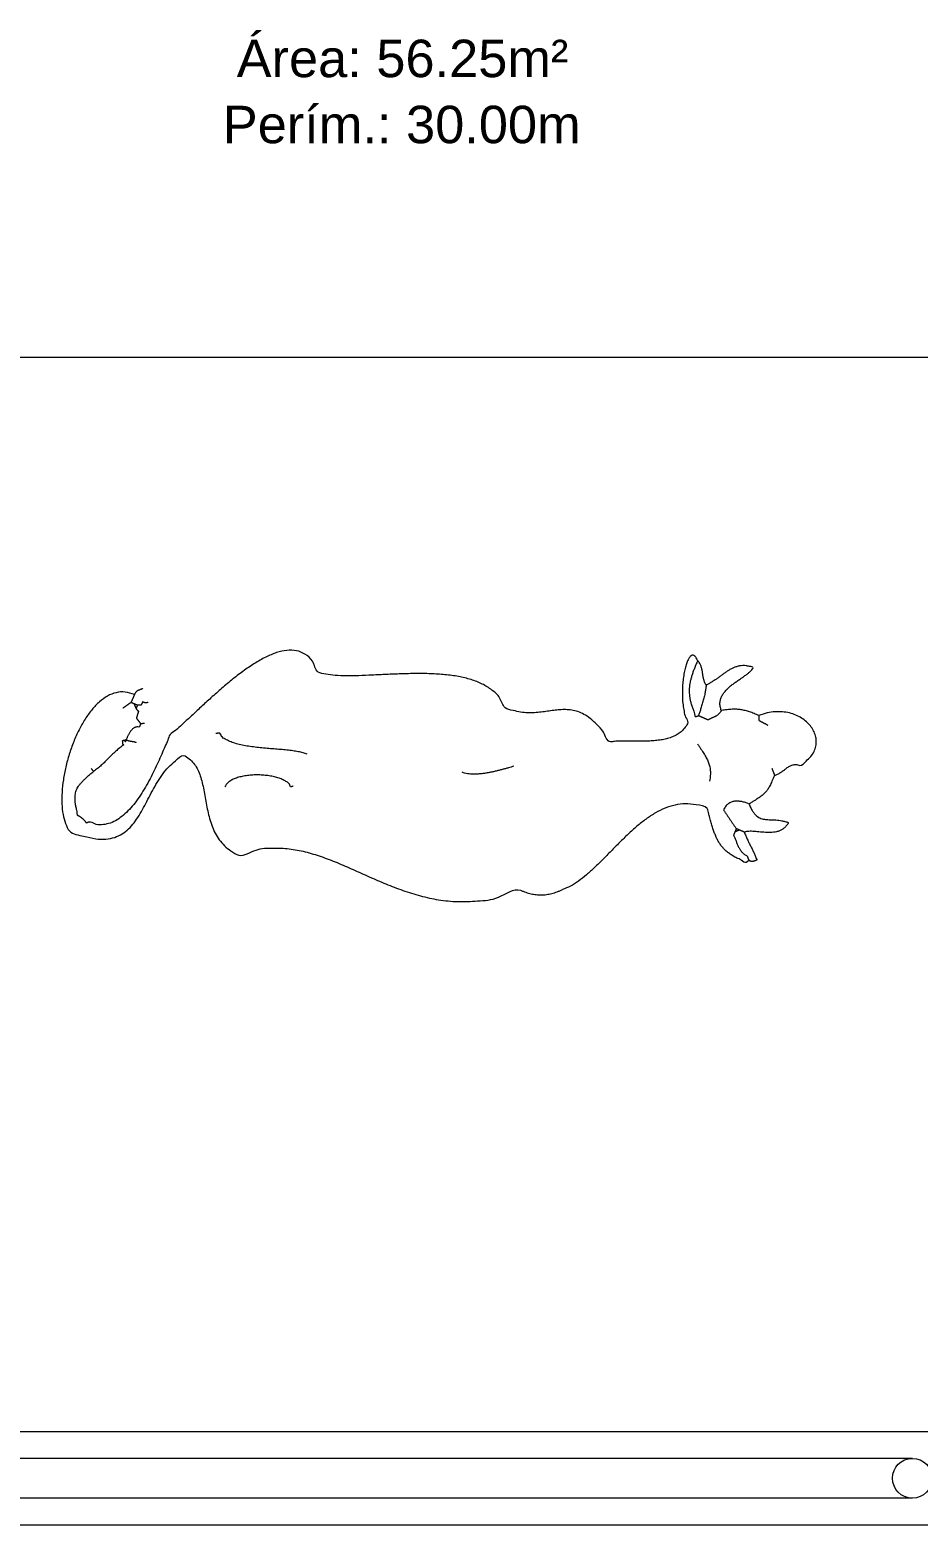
# Model space of a CAD drawing. Header units: metres. Extents: x 5 to 242, y -3 to 162.
# Drawn here: x 29.157 to 31.527, y 109.564 to 113.554 of the extents above; entities that cross this region are included whole.
import ezdxf

# ---------------------------------------------------------------- set-up
doc = ezdxf.new("R2010")
doc.units = ezdxf.units.M
doc.layers.add('1053_ARQ_BASE_MATADOURO_2_dwg', color=7, linetype='Continuous', lineweight=5, true_color=0x767676)
doc.layers.add('1053_ARQ_BASE_MATADOURO_dwg', color=7, linetype='Continuous', lineweight=5, true_color=0x767676)
doc.layers.add('A-COTAS', color=7, linetype='Continuous', lineweight=9)
doc.layers.add('A-PISO', color=7, linetype='Continuous', lineweight=5)
doc.styles.add('Arial_3', font='arial.ttf', dxfattribs={"height": 0.1})

# ---------------------------------------------------------------- blocks, each defined once
blk = doc.blocks.new('1053_ARQ_BASE_MATADOURO_dwg_arq geral tgov-4039641-CURRAL BOVINO')
at = {"layer": 'A-COTAS', "color": 253, "true_color": 0xaaaaaa}
blk.add_line((-10.9167, 29.4947), (5.2571, 29.4947), dxfattribs=at)
blk = doc.blocks.new('1053_ARQ_BASE_MATADOURO_dwg-3625622-CURRAL BOVINO')
blk.add_blockref('1053_ARQ_BASE_MATADOURO_dwg_arq geral tgov-4039641-CURRAL BOVINO', (130.2098, 83.186))
blk = doc.blocks.new('1053_ARQ_BASE_MATADOURO_2_dwg-3637054-CURRAL BOVINO')
at = {"layer": 'A-PISO', "color": 253, "true_color": 0xaaaaaa}
for p, q in [((132.4181, 76.5562), (127.1431, 76.5562)), ((132.4181, 76.4502), (127.1431, 76.4502))]:
    blk.add_line(p, q, dxfattribs=at)
at = {"layer": 'A-PISO', "color": 253, "true_color": 0xaaaaaa, "flags": 128}
blk.add_lwpolyline([(126.8931, 80.2532), (127.1431, 80.2532), (127.1431, 76.6282), (132.5431, 76.6282), (132.5431, 76.3782), (127.1431, 76.3782), (126.8931, 76.3782)], dxfattribs=at)
at = {"layer": 'A-PISO', "color": 253, "true_color": 0xaaaaaa}
blk.add_circle((132.4181, 76.5032), 0.053, dxfattribs=at)
for points, knots in [([(131.8451, 78.6851), (131.8437, 78.6883), (131.8414, 78.6936), (131.8363, 78.6996), (131.8298, 78.7002), (131.8247, 78.6958), (131.8203, 78.6888), (131.8161, 78.679), (131.8124, 78.6669), (131.8092, 78.6527), (131.8067, 78.637), (131.805, 78.6202), (131.8042, 78.6026), (131.8045, 78.5849), (131.8058, 78.5673), (131.809, 78.5503), (131.8115, 78.5344), (131.8226, 78.5203), (131.812, 78.5076), (131.804, 78.4974), (131.7933, 78.4892), (131.7815, 78.4829), (131.7685, 78.4781), (131.7547, 78.4747), (131.7401, 78.4724), (131.725, 78.471), (131.7096, 78.4703), (131.6942, 78.4701), (131.6789, 78.4702), (131.664, 78.4704), (131.6498, 78.4706), (131.6362, 78.4702), (131.6241, 78.4703), (131.604, 78.4642), (131.5964, 78.4966), (131.5767, 78.5139), (131.5597, 78.5307), (131.5426, 78.5419), (131.526, 78.5494), (131.5096, 78.5534), (131.4933, 78.5548), (131.4772, 78.5542), (131.461, 78.5524), (131.4445, 78.55), (131.4276, 78.5476), (131.41, 78.5459), (131.3917, 78.5457), (131.3722, 78.5472), (131.3526, 78.5524), (131.326, 78.5571), (131.3196, 78.5881), (131.2962, 78.6075), (131.2705, 78.6241), (131.24, 78.6355), (131.2065, 78.6434), (131.1704, 78.6482), (131.1324, 78.6505), (131.0934, 78.6509), (131.054, 78.65), (131.0151, 78.6483), (130.9774, 78.6464), (130.9417, 78.6449), (130.9089, 78.6444), (130.8792, 78.645), (130.855, 78.6486), (130.8259, 78.6526), (130.8212, 78.6847), (130.7988, 78.7031), (130.7748, 78.7133), (130.7482, 78.7136), (130.7205, 78.707), (130.6915, 78.6945), (130.6617, 78.6774), (130.6314, 78.6566), (130.6013, 78.6333), (130.5718, 78.6085), (130.5435, 78.5832), (130.5169, 78.5587), (130.4928, 78.5358), (130.471, 78.5163), (130.4544, 78.4993), (130.4358, 78.4899), (130.4313, 78.4716), (130.4232, 78.4547), (130.4151, 78.4349), (130.4057, 78.4139), (130.3954, 78.3919), (130.3841, 78.3696), (130.3718, 78.3475), (130.3586, 78.3262), (130.3445, 78.3062), (130.3295, 78.2882), (130.3135, 78.2726), (130.2966, 78.2601), (130.2786, 78.251), (130.2595, 78.2472), (130.2394, 78.245), (130.2263, 78.2567), (130.2195, 78.2539), (130.2191, 78.2538), (130.2187, 78.2536), (130.2183, 78.2534), (130.2179, 78.2533), (130.2175, 78.2531), (130.2172, 78.2529), (130.2168, 78.2528), (130.2164, 78.2526), (130.2161, 78.2524), (130.2157, 78.2523), (130.2154, 78.2521), (130.215, 78.252), (130.2147, 78.2518), (130.2144, 78.2517), (130.2136, 78.2513), (130.2135, 78.2533), (130.2125, 78.2543), (130.2116, 78.2559), (130.2104, 78.2573), (130.2092, 78.2588), (130.2078, 78.2602), (130.2063, 78.2616), (130.2048, 78.263), (130.2032, 78.2643), (130.2016, 78.2655), (130.2, 78.2667), (130.1983, 78.2678), (130.1967, 78.2688), (130.1951, 78.2697), (130.1936, 78.2706), (130.1886, 78.2724), (130.1902, 78.2833), (130.1866, 78.2928), (130.1852, 78.3025), (130.1841, 78.311), (130.1837, 78.3188), (130.1841, 78.3259), (130.1852, 78.3326), (130.1871, 78.3388), (130.1898, 78.3448), (130.1934, 78.3506), (130.1978, 78.3564), (130.2031, 78.3623), (130.2093, 78.3685), (130.2164, 78.3751), (130.2245, 78.3822), (130.2302, 78.3871), (130.2332, 78.3897)], [0, 0, 0, 0, 0.010571, 0.017391, 0.022385, 0.028342, 0.036587, 0.047233, 0.060042, 0.074659, 0.090698, 0.107753, 0.125424, 0.143316, 0.161054, 0.178295, 0.194748, 0.21021, 0.224137, 0.237373, 0.250457, 0.263771, 0.277541, 0.291838, 0.306638, 0.321832, 0.337274, 0.352767, 0.368104, 0.383062, 0.397417, 0.410944, 0.423437, 0.434721, 0.46711, 0.494451, 0.517657, 0.537695, 0.55555, 0.572131, 0.588182, 0.6042, 0.620474, 0.637125, 0.654211, 0.671801, 0.690047, 0.709226, 0.729793, 0.752353, 0.782482, 0.8118, 0.842065, 0.874258, 0.908691, 0.945222, 0.983418, 1.02268, 1.062299, 1.101512, 1.139512, 1.175493, 1.208652, 1.238246, 1.263653, 1.284556, 1.317568, 1.344515, 1.369067, 1.39451, 1.422718, 1.454239, 1.488817, 1.525777, 1.564219, 1.60313, 1.641415, 1.677951, 1.711577, 1.741137, 1.765473, 1.783491, 1.799781, 1.81892, 1.840364, 1.863581, 1.88804, 1.913229, 1.938654, 1.96385, 1.988389, 2.01192, 2.034187, 2.055107, 2.074846, 2.093951, 2.113399, 2.134528, 2.134965, 2.135398, 2.135826, 2.13625, 2.136667, 2.13708, 2.137486, 2.137889, 2.138282, 2.138674, 2.139058, 2.139438, 2.139811, 2.140179, 2.140539, 2.140898, 2.142452, 2.144111, 2.145868, 2.147714, 2.149633, 2.151615, 2.153639, 2.155694, 2.157757, 2.159812, 2.16184, 2.163826, 2.165749, 2.167591, 2.169333, 2.170961, 2.182965, 2.193684, 2.203252, 2.211814, 2.219538, 2.226609, 2.233243, 2.239673, 2.246143, 2.252884, 2.260107, 2.267989, 2.276689, 2.286336, 2.297054, 2.308948, 2.308948, 2.308948, 2.308948]), ([(131.8451, 78.6851), (131.8436, 78.6815), (131.8406, 78.6746), (131.8365, 78.6644), (131.8328, 78.6548), (131.8297, 78.6456), (131.8271, 78.6367), (131.8251, 78.6281), (131.8237, 78.6196), (131.8229, 78.6112), (131.8227, 78.6028), (131.8232, 78.5943), (131.8243, 78.5856), (131.8261, 78.5765), (131.8288, 78.5672), (131.8318, 78.5567), (131.8369, 78.5488), (131.8371, 78.5343), (131.8411, 78.536), (131.8414, 78.5361), (131.8418, 78.5363), (131.8422, 78.5364), (131.8425, 78.5366), (131.8429, 78.5367), (131.8433, 78.5369), (131.8437, 78.537), (131.8441, 78.5372), (131.8445, 78.5373), (131.8449, 78.5375), (131.8453, 78.5376), (131.8457, 78.5378), (131.8461, 78.538), (131.8465, 78.5381), (131.8468, 78.5382), (131.8469, 78.5383)], [0, 0, 0, 0, 0.0117195, 0.0226729, 0.032948, 0.042629, 0.0518187, 0.0606169, 0.0691427, 0.0775195, 0.0858853, 0.0943764, 0.1031379, 0.1123121, 0.1220337, 0.1324326, 0.1436315, 0.155747, 0.1561034, 0.1564727, 0.1568495, 0.1572393, 0.1576347, 0.1580393, 0.1584495, 0.158869, 0.1592904, 0.1597173, 0.1601479, 0.1605841, 0.1610222, 0.1614621, 0.161902, 0.1623475, 0.1623475, 0.1623475, 0.1623475]), ([(131.8675, 78.6202), (131.8668, 78.6215), (131.8653, 78.6241), (131.8636, 78.6283), (131.8622, 78.6324), (131.8611, 78.6367), (131.8602, 78.6409), (131.8595, 78.6452), (131.8588, 78.6495), (131.8582, 78.6538), (131.8575, 78.658), (131.8566, 78.6622), (131.8556, 78.6663), (131.8543, 78.6703), (131.8527, 78.6742), (131.8507, 78.678), (131.8482, 78.6817), (131.8462, 78.684), (131.8451, 78.6851)], [0, 0, 0, 0, 0.00454523, 0.0089928, 0.01338563, 0.01775066, 0.02210137, 0.02644314, 0.03077251, 0.03508499, 0.03937227, 0.04363078, 0.04786344, 0.0520829, 0.05631649, 0.06060731, 0.06501681, 0.06962195, 0.06962195, 0.06962195, 0.06962195]), ([(131.9084, 78.552), (131.9072, 78.5555), (131.9049, 78.5623), (131.9044, 78.5727), (131.9061, 78.5823), (131.9098, 78.5913), (131.9151, 78.5995), (131.9217, 78.6072), (131.9292, 78.6144), (131.9374, 78.6212), (131.9461, 78.6275), (131.9548, 78.6336), (131.9633, 78.6394), (131.9714, 78.6449), (131.9787, 78.6503), (131.9852, 78.6556), (131.9895, 78.6604), (131.9963, 78.6684), (131.9826, 78.6695), (131.9748, 78.6719), (131.9655, 78.6722), (131.957, 78.6713), (131.9488, 78.6692), (131.9409, 78.6662), (131.9332, 78.6624), (131.9257, 78.6579), (131.9184, 78.6531), (131.9112, 78.6479), (131.9041, 78.6427), (131.897, 78.6374), (131.8898, 78.6324), (131.8825, 78.6277), (131.8752, 78.6235), (131.87, 78.6213), (131.8675, 78.6202)], [0, 0, 0, 0, 0.011231, 0.0213345, 0.0308988, 0.0403986, 0.0501251, 0.0602117, 0.0706467, 0.0813397, 0.0921256, 0.1028194, 0.1132093, 0.1230803, 0.1322112, 0.1404225, 0.1475837, 0.1537046, 0.1639829, 0.1733994, 0.1822451, 0.1907688, 0.1991799, 0.2076115, 0.2161478, 0.2248129, 0.2336041, 0.2424777, 0.251381, 0.2602504, 0.2690294, 0.2776637, 0.286126, 0.2944156, 0.2944156, 0.2944156, 0.2944156]), ([(130.3645, 78.6104), (130.3638, 78.6101), (130.3625, 78.6096), (130.3606, 78.6089), (130.3588, 78.6083), (130.3571, 78.6077), (130.3555, 78.6071), (130.354, 78.6065), (130.3525, 78.6058), (130.3511, 78.6051), (130.3499, 78.6043), (130.3486, 78.6034), (130.3475, 78.6024), (130.3463, 78.6013), (130.3453, 78.6), (130.3443, 78.5984), (130.3433, 78.5967), (130.3428, 78.5955), (130.3425, 78.5948)], [0, 0, 0, 0, 0.00214026, 0.00415857, 0.0060632, 0.00786836, 0.00958192, 0.01122185, 0.01279754, 0.01433271, 0.01583711, 0.01734321, 0.01887301, 0.02046357, 0.02214113, 0.02394277, 0.02590018, 0.02804716, 0.02804716, 0.02804716, 0.02804716]), ([(131.8675, 78.6202), (131.8675, 78.619), (131.8676, 78.6165), (131.8672, 78.6124), (131.8666, 78.6078), (131.8657, 78.6027), (131.8646, 78.5972), (131.8633, 78.5914), (131.8618, 78.5854), (131.8602, 78.5793), (131.8586, 78.5732), (131.8568, 78.5672), (131.8551, 78.5614), (131.8533, 78.5559), (131.8516, 78.5507), (131.85, 78.546), (131.8484, 78.5419), (131.8474, 78.5394), (131.8469, 78.5383)], [0, 0, 0, 0, 0.0034375, 0.00755779, 0.01228002, 0.01751275, 0.02316588, 0.02913778, 0.03533449, 0.04165586, 0.04800577, 0.05427946, 0.06038067, 0.06620786, 0.07166462, 0.07664712, 0.08105968, 0.08479972, 0.08479972, 0.08479972, 0.08479972]), ([(130.3425, 78.5948), (130.3343, 78.5976), (130.3184, 78.603), (130.2931, 78.6008), (130.2697, 78.5913), (130.2481, 78.5754), (130.2282, 78.5544), (130.21, 78.529), (130.1939, 78.5001), (130.1798, 78.4687), (130.1681, 78.4355), (130.1588, 78.4016), (130.1523, 78.3677), (130.1488, 78.3349), (130.1483, 78.304), (130.1511, 78.2755), (130.1579, 78.2515), (130.1698, 78.2225), (130.2056, 78.2181), (130.2368, 78.2088), (130.2653, 78.208), (130.2895, 78.2124), (130.31, 78.2221), (130.3273, 78.2358), (130.3421, 78.2527), (130.3551, 78.272), (130.367, 78.2931), (130.3785, 78.3152), (130.3902, 78.3377), (130.4027, 78.36), (130.4166, 78.3812), (130.4327, 78.4017), (130.4515, 78.4165), (130.4711, 78.4378), (130.489, 78.423), (130.5009, 78.4121), (130.5101, 78.3976), (130.517, 78.3815), (130.5224, 78.3638), (130.5266, 78.3449), (130.5302, 78.325), (130.5338, 78.3047), (130.5378, 78.2841), (130.5428, 78.2637), (130.5491, 78.2438), (130.5575, 78.2247), (130.5683, 78.2069), (130.5823, 78.1904), (130.5999, 78.1772), (130.6278, 78.1574), (130.6657, 78.1848), (130.711, 78.1853), (130.7553, 78.1843), (130.7985, 78.1756), (130.8411, 78.1627), (130.8836, 78.1462), (130.9261, 78.1276), (130.9693, 78.1081), (131.0133, 78.089), (131.0585, 78.0714), (131.1054, 78.0567), (131.1542, 78.0462), (131.2053, 78.0406), (131.2591, 78.0441), (131.3156, 78.0467), (131.3559, 78.0809), (131.3796, 78.0694), (131.3867, 78.0669), (131.3937, 78.0647), (131.4007, 78.063), (131.4076, 78.0616), (131.4145, 78.0606), (131.4214, 78.0601), (131.4283, 78.06), (131.4352, 78.0602), (131.4421, 78.061), (131.449, 78.0621), (131.456, 78.0637), (131.463, 78.0657), (131.4702, 78.0681), (131.4774, 78.071), (131.4821, 78.0733), (131.4845, 78.0744)], [0, 0, 0, 0, 0.025699, 0.049728, 0.07429, 0.10075, 0.129617, 0.160848, 0.194061, 0.228689, 0.264061, 0.299459, 0.334136, 0.367371, 0.398482, 0.426901, 0.452272, 0.474673, 0.514601, 0.547499, 0.57497, 0.598786, 0.62075, 0.642358, 0.664566, 0.687782, 0.71202, 0.737049, 0.762543, 0.788164, 0.813673, 0.839001, 0.86438, 0.890422, 0.90764, 0.924078, 0.940734, 0.958191, 0.97666, 0.996106, 1.016342, 1.037112, 1.05814, 1.079183, 1.100079, 1.120793, 1.141489, 1.162566, 1.184704, 1.208798, 1.256755, 1.301685, 1.345355, 1.389026, 1.433445, 1.478912, 1.525429, 1.572822, 1.62087, 1.669398, 1.71839, 1.768076, 1.819015, 1.87216, 1.928838, 1.990677, 1.998433, 2.005974, 2.013321, 2.020506, 2.027557, 2.034511, 2.041399, 2.048262, 2.055135, 2.062058, 2.069072, 2.076212, 2.083517, 2.091025, 2.098768, 2.106779, 2.106779, 2.106779, 2.106779]), ([(130.3332, 78.5734), (130.3327, 78.5731), (130.3318, 78.5724), (130.3304, 78.5715), (130.3291, 78.5705), (130.3277, 78.5695), (130.3263, 78.5686), (130.3249, 78.5676), (130.3236, 78.5666), (130.3222, 78.5656), (130.3208, 78.5647), (130.3194, 78.5637), (130.3181, 78.5627), (130.3167, 78.5618), (130.3153, 78.5608), (130.3139, 78.5598), (130.3126, 78.5588), (130.3117, 78.5582), (130.3112, 78.5579)], [0, 0, 0, 0, 0.00168214, 0.00336428, 0.00504643, 0.00673062, 0.00841276, 0.0100949, 0.01177704, 0.0134646, 0.01514674, 0.01682888, 0.01851102, 0.02019522, 0.02187736, 0.0235595, 0.02524164, 0.0269292, 0.0269292, 0.0269292, 0.0269292]), ([(130.3425, 78.5948), (130.3423, 78.5944), (130.3419, 78.5935), (130.3413, 78.5921), (130.3407, 78.5907), (130.3401, 78.5894), (130.3395, 78.588), (130.3389, 78.5867), (130.3384, 78.5853), (130.3378, 78.584), (130.3372, 78.5827), (130.3366, 78.5813), (130.3361, 78.58), (130.3355, 78.5787), (130.3349, 78.5774), (130.3343, 78.5761), (130.3338, 78.5747), (130.3334, 78.5738), (130.3332, 78.5734)], [0, 0, 0, 0, 0.00149625, 0.00298463, 0.00446644, 0.005943, 0.00741169, 0.00887644, 0.01033594, 0.01179281, 0.01324312, 0.01469081, 0.01613456, 0.01757831, 0.01901681, 0.02045794, 0.02189512, 0.02333625, 0.02333625, 0.02333625, 0.02333625]), ([(130.3418, 78.5697), (130.3416, 78.5698), (130.3412, 78.5699), (130.3406, 78.5702), (130.3401, 78.5704), (130.3395, 78.5707), (130.339, 78.5709), (130.3384, 78.5711), (130.3379, 78.5714), (130.3374, 78.5716), (130.3368, 78.5718), (130.3363, 78.5721), (130.3358, 78.5723), (130.3353, 78.5725), (130.3347, 78.5727), (130.3342, 78.573), (130.3337, 78.5732), (130.3334, 78.5733), (130.3332, 78.5734)], [0, 0, 0, 0, 0.0006195, 0.00123375, 0.001840125, 0.002442562, 0.003035812, 0.003625125, 0.0042105, 0.004791937, 0.0053655, 0.005939063, 0.006507375, 0.007077, 0.007641375, 0.008207062, 0.008770125, 0.0093345, 0.0093345, 0.0093345, 0.0093345]), ([(130.3503, 78.566), (130.3501, 78.5661), (130.3498, 78.5662), (130.3492, 78.5665), (130.3486, 78.5667), (130.3481, 78.567), (130.3475, 78.5672), (130.347, 78.5674), (130.3465, 78.5677), (130.3459, 78.5679), (130.3454, 78.5681), (130.3449, 78.5683), (130.3443, 78.5686), (130.3438, 78.5688), (130.3433, 78.569), (130.3428, 78.5692), (130.3423, 78.5695), (130.3419, 78.5696), (130.3418, 78.5697)], [0, 0, 0, 0, 0.0006195, 0.00123375, 0.001840125, 0.002442562, 0.003035812, 0.003625125, 0.0042105, 0.004791937, 0.0053655, 0.005939063, 0.006507375, 0.007077, 0.007641375, 0.008207062, 0.008770125, 0.0093345, 0.0093345, 0.0093345, 0.0093345]), ([(130.3418, 78.5697), (130.3418, 78.5694), (130.342, 78.5689), (130.3423, 78.5681), (130.3426, 78.5673), (130.3429, 78.5666), (130.3431, 78.5658), (130.3434, 78.565), (130.3437, 78.5643), (130.344, 78.5635), (130.3443, 78.5627), (130.3446, 78.562), (130.3449, 78.5612), (130.3453, 78.5605), (130.3456, 78.5597), (130.3459, 78.5589), (130.3463, 78.5582), (130.3465, 78.5577), (130.3466, 78.5574)], [0, 0, 0, 0, 0.00083803, 0.00167131, 0.00250058, 0.00332608, 0.00414852, 0.00496722, 0.00578676, 0.00660349, 0.00742021, 0.00823975, 0.00905845, 0.00988089, 0.01070639, 0.01153567, 0.01236894, 0.01320697, 0.01320697, 0.01320697, 0.01320697]), ([(130.3789, 78.574), (130.3785, 78.5738), (130.3778, 78.5736), (130.3768, 78.5732), (130.376, 78.5729), (130.3752, 78.5726), (130.3745, 78.5724), (130.3738, 78.5723), (130.3731, 78.5723), (130.3724, 78.5723), (130.3717, 78.5724), (130.3709, 78.5726), (130.3701, 78.5728), (130.3692, 78.5732), (130.3681, 78.5736), (130.3669, 78.5741), (130.3657, 78.5744), (130.3642, 78.5758), (130.3639, 78.5747), (130.3637, 78.5741), (130.3634, 78.5736), (130.3632, 78.573), (130.3629, 78.5725), (130.3627, 78.5719), (130.3625, 78.5714), (130.3622, 78.5709), (130.362, 78.5703), (130.3618, 78.5698), (130.3616, 78.5693), (130.3613, 78.5688), (130.3611, 78.5682), (130.3609, 78.5677), (130.3606, 78.5672), (130.3605, 78.5665), (130.3598, 78.5667), (130.3592, 78.5666), (130.3585, 78.5665), (130.3579, 78.5664), (130.3572, 78.5664), (130.3566, 78.5663), (130.356, 78.5663), (130.3553, 78.5662), (130.3547, 78.5662), (130.3541, 78.5661), (130.3534, 78.5661), (130.3528, 78.5661), (130.3522, 78.566), (130.3516, 78.566), (130.3509, 78.566), (130.3505, 78.566), (130.3503, 78.566)], [0, 0, 0, 0, 0.00116195, 0.00219032, 0.00310128, 0.00392015, 0.00466254, 0.00535935, 0.00603265, 0.0067134, 0.00742446, 0.00820211, 0.00906542, 0.01004318, 0.01115435, 0.01242373, 0.01386882, 0.01551469, 0.01613419, 0.01674844, 0.01735482, 0.01795725, 0.0185505, 0.01913982, 0.01972519, 0.02030663, 0.02088019, 0.02145375, 0.02202207, 0.02259169, 0.02315607, 0.02372175, 0.02428482, 0.02484919, 0.02548902, 0.02613229, 0.02677493, 0.0274182, 0.02805958, 0.02870033, 0.02933921, 0.02997747, 0.03060857, 0.03124256, 0.03187415, 0.03250338, 0.03312971, 0.03375319, 0.03437333, 0.03499183, 0.03499183, 0.03499183, 0.03499183]), ([(130.3503, 78.566), (130.3502, 78.5658), (130.3501, 78.5654), (130.3498, 78.5649), (130.3496, 78.5643), (130.3494, 78.5637), (130.3491, 78.5632), (130.3489, 78.5627), (130.3486, 78.5621), (130.3484, 78.5616), (130.3482, 78.5611), (130.348, 78.5605), (130.3477, 78.56), (130.3475, 78.5595), (130.3473, 78.559), (130.3471, 78.5585), (130.3468, 78.5579), (130.3467, 78.5576), (130.3466, 78.5574)], [0, 0, 0, 0, 0.000619501, 0.00123375, 0.001840125, 0.002442563, 0.003035813, 0.003625125, 0.004210501, 0.004791938, 0.0053655, 0.005939063, 0.006507376, 0.007077, 0.007641376, 0.008207062, 0.008770125, 0.0093345, 0.0093345, 0.0093345, 0.0093345]), ([(130.3466, 78.5574), (130.3467, 78.5573), (130.347, 78.5569), (130.3474, 78.5564), (130.3478, 78.5559), (130.3482, 78.5554), (130.3486, 78.5549), (130.349, 78.5545), (130.3494, 78.554), (130.3498, 78.5535), (130.3502, 78.5531), (130.3507, 78.5526), (130.3511, 78.5521), (130.3515, 78.5517), (130.3519, 78.5512), (130.3523, 78.5508), (130.3527, 78.5503), (130.3534, 78.5498), (130.3527, 78.5487), (130.3525, 78.5476), (130.3521, 78.5464), (130.3517, 78.5453), (130.3514, 78.5442), (130.351, 78.543), (130.3507, 78.5419), (130.3503, 78.5408), (130.35, 78.5396), (130.3497, 78.5385), (130.3494, 78.5374), (130.349, 78.5363), (130.3487, 78.5351), (130.3484, 78.534), (130.3482, 78.5329), (130.3476, 78.5317), (130.3486, 78.5309), (130.3492, 78.5299), (130.3499, 78.5289), (130.3506, 78.528), (130.3513, 78.527), (130.3519, 78.5261), (130.3526, 78.5251), (130.3533, 78.5242), (130.354, 78.5233), (130.3548, 78.5223), (130.3555, 78.5214), (130.3562, 78.5205), (130.3569, 78.5196), (130.3577, 78.5186), (130.3584, 78.5177), (130.3589, 78.5171), (130.3591, 78.5167)], [0, 0, 0, 0, 0.00064138, 0.00127964, 0.00191545, 0.00254823, 0.00317805, 0.00380553, 0.00443071, 0.00505121, 0.00567245, 0.00629314, 0.00691219, 0.00753069, 0.00814757, 0.00876445, 0.00938027, 0.00999356, 0.01118543, 0.0123799, 0.01357191, 0.01476377, 0.01595244, 0.01714096, 0.01832616, 0.01951005, 0.02068707, 0.0218618, 0.023032, 0.02420011, 0.02536021, 0.02651586, 0.02766622, 0.0288107, 0.02998827, 0.03116196, 0.03233379, 0.03350247, 0.03467096, 0.03583746, 0.03700537, 0.03817359, 0.03934249, 0.04051482, 0.04168918, 0.04286762, 0.04405045, 0.04523851, 0.04643111, 0.04762896, 0.04762896, 0.04762896, 0.04762896]), ([(131.9084, 78.552), (131.908, 78.5511), (131.9072, 78.5494), (131.9057, 78.547), (131.904, 78.5449), (131.9021, 78.5429), (131.9001, 78.5412), (131.8979, 78.5396), (131.8956, 78.5381), (131.8932, 78.5367), (131.8908, 78.5354), (131.8882, 78.5342), (131.8856, 78.533), (131.883, 78.5319), (131.8804, 78.5308), (131.8778, 78.5295), (131.8752, 78.5286), (131.8729, 78.5266), (131.871, 78.5279), (131.8694, 78.5285), (131.8678, 78.5292), (131.8662, 78.5299), (131.8646, 78.5306), (131.863, 78.5313), (131.8614, 78.532), (131.8598, 78.5327), (131.8581, 78.5334), (131.8565, 78.5341), (131.8549, 78.5348), (131.8533, 78.5355), (131.8517, 78.5362), (131.8501, 78.5369), (131.8485, 78.5376), (131.8474, 78.5381), (131.8469, 78.5383)], [0, 0, 0, 0, 0.00287585, 0.0056514, 0.00836777, 0.01105314, 0.01373904, 0.01643754, 0.01916298, 0.02191665, 0.02470851, 0.02752614, 0.03036956, 0.03322814, 0.03609938, 0.03896841, 0.04183289, 0.04467968, 0.04643187, 0.04818012, 0.0499323, 0.05168055, 0.05343274, 0.05518099, 0.05693318, 0.05868143, 0.06043362, 0.06218186, 0.06393405, 0.0656823, 0.06743449, 0.06918274, 0.07093493, 0.07268318, 0.07268318, 0.07268318, 0.07268318]), ([(132.0087, 78.5386), (132.0065, 78.5396), (132.0022, 78.5414), (131.9959, 78.544), (131.9898, 78.5464), (131.9839, 78.5485), (131.9781, 78.5503), (131.9725, 78.5519), (131.9668, 78.5531), (131.9612, 78.5542), (131.9554, 78.5549), (131.9495, 78.5554), (131.9435, 78.5555), (131.9371, 78.5554), (131.9305, 78.555), (131.9235, 78.5543), (131.9161, 78.5533), (131.911, 78.5524), (131.9084, 78.552)], [0, 0, 0, 0, 0.0072307, 0.0140717, 0.0205824, 0.0268134, 0.0328275, 0.0386801, 0.0444359, 0.0501615, 0.0559287, 0.0618015, 0.0678547, 0.0741541, 0.0807752, 0.0877785, 0.0952361, 0.1032069, 0.1032069, 0.1032069, 0.1032069]), ([(132.0087, 78.5386), (132.0087, 78.5384), (132.0087, 78.5378), (132.0086, 78.537), (132.0086, 78.5363), (132.0085, 78.5355), (132.0085, 78.5347), (132.0084, 78.5339), (132.0084, 78.5331), (132.0084, 78.5323), (132.0084, 78.5315), (132.0084, 78.5307), (132.0084, 78.5299), (132.0084, 78.5291), (132.0084, 78.5284), (132.0084, 78.5276), (132.0084, 78.5268), (132.0082, 78.5256), (132.01, 78.5253), (132.0113, 78.5244), (132.0129, 78.5236), (132.0144, 78.5227), (132.0159, 78.5219), (132.0174, 78.5211), (132.0189, 78.5202), (132.0205, 78.5194), (132.022, 78.5186), (132.0235, 78.5178), (132.0251, 78.517), (132.0266, 78.5162), (132.0282, 78.5154), (132.0297, 78.5145), (132.0313, 78.5137), (132.0323, 78.5132), (132.0328, 78.5129)], [0, 0, 0, 0, 0.00079316, 0.00158557, 0.00238096, 0.00317701, 0.0039732, 0.00476927, 0.00556433, 0.00635692, 0.0071488, 0.0079361, 0.00872198, 0.00950217, 0.01027926, 0.01104966, 0.01181526, 0.01257291, 0.01427221, 0.0159811, 0.01769456, 0.01941496, 0.02113904, 0.02287026, 0.02460387, 0.02634336, 0.02808416, 0.02982977, 0.03157781, 0.03332816, 0.03507983, 0.03683392, 0.03858671, 0.04034323, 0.04034323, 0.04034323, 0.04034323]), ([(132.0505, 78.3792), (132.0519, 78.3795), (132.0547, 78.3802), (132.0588, 78.3819), (132.0628, 78.3841), (132.0667, 78.3867), (132.0707, 78.3895), (132.0746, 78.3924), (132.0785, 78.3954), (132.0824, 78.3983), (132.0864, 78.4011), (132.0905, 78.4035), (132.0947, 78.4056), (132.099, 78.4071), (132.1034, 78.408), (132.108, 78.4082), (132.1128, 78.4076), (132.1224, 78.4027), (132.1341, 78.4177), (132.1473, 78.4282), (132.1562, 78.4423), (132.1611, 78.4564), (132.1623, 78.4708), (132.16, 78.485), (132.1546, 78.4986), (132.1463, 78.5112), (132.1355, 78.5226), (132.1223, 78.5324), (132.1071, 78.5404), (132.09, 78.546), (132.0712, 78.5491), (132.0511, 78.5491), (132.0299, 78.546), (132.016, 78.5411), (132.0087, 78.5386)], [0, 0, 0, 0, 0.0043035, 0.008717, 0.0132734, 0.0179821, 0.0228081, 0.0277167, 0.0326558, 0.0375776, 0.0424287, 0.0471823, 0.0518194, 0.0563579, 0.0608465, 0.0653953, 0.0701541, 0.0753188, 0.0957175, 0.1135074, 0.1293936, 0.1440861, 0.1582275, 0.1723348, 0.1867646, 0.2017346, 0.21736, 0.2336971, 0.2507931, 0.2687054, 0.287546, 0.3074743, 0.3287353, 0.3516369, 0.3516369, 0.3516369, 0.3516369]), ([(130.3591, 78.5167), (130.3591, 78.5166), (130.3589, 78.5162), (130.3586, 78.5156), (130.3584, 78.5151), (130.3582, 78.5145), (130.3579, 78.514), (130.3577, 78.5134), (130.3575, 78.5129), (130.3572, 78.5124), (130.357, 78.5118), (130.3568, 78.5113), (130.3565, 78.5108), (130.3563, 78.5103), (130.3561, 78.5097), (130.3559, 78.5092), (130.3556, 78.5087), (130.3551, 78.5071), (130.3517, 78.5091), (130.3487, 78.5082), (130.3455, 78.5076), (130.3427, 78.5064), (130.34, 78.5048), (130.3375, 78.5028), (130.3351, 78.5004), (130.333, 78.4979), (130.3309, 78.4951), (130.3291, 78.4921), (130.3273, 78.489), (130.3257, 78.4859), (130.3241, 78.4827), (130.3227, 78.4795), (130.3213, 78.4764), (130.3204, 78.4744), (130.32, 78.4734)], [0, 0, 0, 0, 0.0006195, 0.00123375, 0.00184012, 0.00244256, 0.00303581, 0.00362513, 0.0042105, 0.00479194, 0.0053655, 0.00593906, 0.00650738, 0.007077, 0.00764138, 0.00820706, 0.00877013, 0.0093345, 0.01284917, 0.01613899, 0.01929714, 0.02240964, 0.02553667, 0.02872698, 0.03199974, 0.03536451, 0.03880992, 0.04232234, 0.04587616, 0.04944634, 0.05299456, 0.05648787, 0.05988732, 0.06315676, 0.06315676, 0.06315676, 0.06315676]), ([(130.3696, 78.5173), (130.3693, 78.5173), (130.3689, 78.5173), (130.3682, 78.5172), (130.3675, 78.5172), (130.3668, 78.5171), (130.3662, 78.5171), (130.3655, 78.5171), (130.3648, 78.517), (130.3642, 78.517), (130.3635, 78.5169), (130.3629, 78.5169), (130.3623, 78.5168), (130.3616, 78.5168), (130.361, 78.5168), (130.3604, 78.5168), (130.3598, 78.5168), (130.3593, 78.5167), (130.3591, 78.5167)], [0, 0, 0, 0, 0.00069321, 0.00138173, 0.00206264, 0.00274065, 0.00340868, 0.00407262, 0.00473125, 0.00538577, 0.0060297, 0.00667303, 0.0073093, 0.00794441, 0.00857192, 0.00919778, 0.00981792, 0.01043761, 0.01043761, 0.01043761, 0.01043761]), ([(130.8032, 78.4355), (130.7996, 78.4368), (130.792, 78.4397), (130.7792, 78.4424), (130.7647, 78.4447), (130.7489, 78.4465), (130.732, 78.4481), (130.7143, 78.4495), (130.6962, 78.451), (130.6781, 78.4526), (130.6601, 78.4546), (130.6427, 78.4571), (130.6262, 78.4603), (130.6109, 78.4643), (130.597, 78.4689), (130.5852, 78.4758), (130.5741, 78.4807), (130.5715, 78.4929), (130.5674, 78.4919), (130.5668, 78.4918), (130.5663, 78.4917), (130.5658, 78.4916), (130.5653, 78.4915), (130.5647, 78.4914), (130.5642, 78.4913), (130.5637, 78.4912), (130.5632, 78.4911), (130.5627, 78.491), (130.5621, 78.4909), (130.5616, 78.4908), (130.5611, 78.4907), (130.5606, 78.4907), (130.5601, 78.4906), (130.5598, 78.4906), (130.5596, 78.4905)], [0, 0, 0, 0, 0.0113432, 0.0244627, 0.0391702, 0.0552099, 0.0722892, 0.0901066, 0.1083461, 0.1266969, 0.1448451, 0.1625035, 0.1793911, 0.1952726, 0.2099632, 0.2233896, 0.2356395, 0.2470831, 0.2476195, 0.248156, 0.2486917, 0.2492281, 0.2497623, 0.2502957, 0.2508269, 0.2513606, 0.2518866, 0.2524119, 0.2529343, 0.2534538, 0.2539698, 0.2544824, 0.2549909, 0.2555007, 0.2555007, 0.2555007, 0.2555007]), ([(130.3144, 78.4605), (130.3125, 78.4592), (130.3086, 78.4566), (130.303, 78.4523), (130.2976, 78.4479), (130.2924, 78.4434), (130.2874, 78.4387), (130.2825, 78.434), (130.2777, 78.4293), (130.273, 78.4245), (130.2683, 78.4198), (130.2636, 78.4151), (130.2588, 78.4105), (130.254, 78.4059), (130.2491, 78.4016), (130.244, 78.3974), (130.2387, 78.3934), (130.235, 78.3909), (130.2332, 78.3897)], [0, 0, 0, 0, 0.0071171, 0.014136, 0.021075, 0.0279528, 0.0347765, 0.0415599, 0.048304, 0.0550163, 0.0616938, 0.0683465, 0.074972, 0.0815793, 0.0881712, 0.0947661, 0.1013758, 0.1080243, 0.1080243, 0.1080243, 0.1080243]), ([(130.32, 78.4734), (130.3198, 78.4733), (130.3194, 78.4732), (130.3188, 78.4731), (130.3182, 78.473), (130.3176, 78.4728), (130.317, 78.4727), (130.3164, 78.4725), (130.3157, 78.4724), (130.3151, 78.4722), (130.3145, 78.4721), (130.3139, 78.4719), (130.3133, 78.4718), (130.3127, 78.4717), (130.3121, 78.4715), (130.3115, 78.4714), (130.3109, 78.4712), (130.3098, 78.4711), (130.3104, 78.4695), (130.3102, 78.4683), (130.3103, 78.4671), (130.3103, 78.4661), (130.3103, 78.4652), (130.3104, 78.4645), (130.3105, 78.4638), (130.3107, 78.4633), (130.3109, 78.4628), (130.3112, 78.4624), (130.3115, 78.4621), (130.312, 78.4617), (130.3125, 78.4614), (130.313, 78.4612), (130.3137, 78.4609), (130.3142, 78.4607), (130.3144, 78.4605)], [0, 0, 0, 0, 0.00062449, 0.00124898, 0.00187346, 0.00250032, 0.00312481, 0.00374929, 0.00437378, 0.00500064, 0.00562512, 0.00624961, 0.0068741, 0.00750096, 0.00812544, 0.00874993, 0.00937442, 0.01000127, 0.0115267, 0.01286528, 0.01403136, 0.01504146, 0.01591019, 0.01665694, 0.01729952, 0.01786156, 0.01836909, 0.01884967, 0.01933421, 0.01984992, 0.0204202, 0.02105921, 0.02178514, 0.02260545, 0.02260545, 0.02260545, 0.02260545]), ([(130.3177, 78.4682), (130.3177, 78.4682), (130.3178, 78.4682), (130.3178, 78.4683), (130.3178, 78.4683), (130.3179, 78.4684), (130.3179, 78.4686), (130.318, 78.4687), (130.3181, 78.4689), (130.3181, 78.469), (130.3181, 78.4691)], [0.001000124, 0.001000124, 0.001000124, 0.001000124, 0.001015873, 0.001063123, 0.001141874, 0.001250811, 0.001392561, 0.001563185, 0.001767936, 0.002000247, 0.002000247, 0.002000247, 0.002000247]), ([(130.3181, 78.4691), (130.3181, 78.469), (130.3181, 78.4689), (130.318, 78.4687), (130.3179, 78.4686), (130.3179, 78.4684), (130.3178, 78.4683), (130.3178, 78.4683), (130.3178, 78.4682), (130.3177, 78.4682), (130.3177, 78.4682)], [0, 0, 0, 0, 0.000232312, 0.000437062, 0.000607686, 0.000749436, 0.000858374, 0.000937124, 0.000984374, 0.001000124, 0.001000124, 0.001000124, 0.001000124]), ([(130.3181, 78.4691), (130.3182, 78.4692), (130.3182, 78.4693), (130.3184, 78.4696), (130.3185, 78.4698), (130.3186, 78.4701), (130.3187, 78.4703), (130.3188, 78.4706), (130.3189, 78.4709), (130.319, 78.4711), (130.3191, 78.4714), (130.3193, 78.4717), (130.3194, 78.472), (130.3195, 78.4723), (130.3196, 78.4725), (130.3198, 78.4728), (130.3199, 78.4731), (130.32, 78.4733), (130.32, 78.4734)], [0, 0, 0, 0, 0.000255939, 0.000515813, 0.000783563, 0.001057877, 0.001338751, 0.001624876, 0.00191625, 0.002208938, 0.002509501, 0.002811376, 0.003117189, 0.003424314, 0.003735376, 0.004045127, 0.004356189, 0.004667251, 0.004667251, 0.004667251, 0.004667251]), ([(130.32, 78.4734), (130.32, 78.4733), (130.3199, 78.4731), (130.3198, 78.4728), (130.3196, 78.4725), (130.3195, 78.4723), (130.3194, 78.472), (130.3193, 78.4717), (130.3191, 78.4714), (130.319, 78.4711), (130.3189, 78.4709), (130.3188, 78.4706), (130.3187, 78.4703), (130.3186, 78.4701), (130.3185, 78.4698), (130.3184, 78.4696), (130.3182, 78.4693), (130.3182, 78.4692), (130.3181, 78.4691)], [0, 0, 0, 0, 0.000311062, 0.000622124, 0.000931875, 0.001242937, 0.001550062, 0.001855874, 0.00215775, 0.002458312, 0.002751, 0.003042375, 0.003328499, 0.003609374, 0.003883687, 0.004151438, 0.004411312, 0.004667251, 0.004667251, 0.004667251, 0.004667251]), ([(130.3474, 78.4662), (130.3469, 78.4665), (130.3459, 78.4669), (130.3443, 78.4674), (130.3428, 78.4678), (130.3413, 78.4681), (130.3399, 78.4684), (130.3384, 78.4687), (130.3369, 78.4689), (130.3353, 78.4691), (130.3337, 78.4694), (130.332, 78.4697), (130.3303, 78.47), (130.3285, 78.4704), (130.3265, 78.471), (130.3245, 78.4716), (130.3223, 78.4724), (130.3208, 78.4731), (130.32, 78.4734)], [0, 0, 0, 0, 0.00169772, 0.00331404, 0.00486952, 0.00639013, 0.00789061, 0.00939662, 0.0109203, 0.01248356, 0.0140953, 0.01577935, 0.01755012, 0.01942984, 0.02143357, 0.02358884, 0.02591343, 0.02843524, 0.02843524, 0.02843524, 0.02843524]), ([(131.8449, 78.4632), (131.8464, 78.4608), (131.8494, 78.4562), (131.8539, 78.4495), (131.858, 78.4432), (131.8618, 78.4373), (131.8652, 78.4316), (131.8684, 78.4261), (131.8711, 78.4207), (131.8735, 78.4154), (131.8755, 78.4099), (131.8771, 78.4043), (131.8783, 78.3985), (131.879, 78.3923), (131.8793, 78.3858), (131.8791, 78.3788), (131.8784, 78.3713), (131.8776, 78.3662), (131.8772, 78.3635)], [0, 0, 0, 0, 0.008568, 0.0165618, 0.0240385, 0.0310602, 0.0376856, 0.0439819, 0.050021, 0.0558813, 0.061653, 0.0674354, 0.0733355, 0.0794663, 0.0859445, 0.0928831, 0.1003934, 0.1085838, 0.1085838, 0.1085838, 0.1085838]), ([(130.2268, 78.3975), (130.2269, 78.3973), (130.2272, 78.397), (130.2276, 78.3965), (130.228, 78.396), (130.2284, 78.3955), (130.2288, 78.395), (130.2292, 78.3945), (130.2296, 78.394), (130.2299, 78.3935), (130.2304, 78.393), (130.2308, 78.3925), (130.2312, 78.392), (130.2316, 78.3915), (130.232, 78.391), (130.2324, 78.3906), (130.2328, 78.3901), (130.2331, 78.3898), (130.2332, 78.3897)], [0, 0, 0, 0, 0.00064327, 0.00128654, 0.00192918, 0.00257246, 0.00321383, 0.00385458, 0.00449346, 0.00512825, 0.00576284, 0.00639683, 0.00702842, 0.00765765, 0.00828398, 0.00890746, 0.0095276, 0.01014252, 0.01014252, 0.01014252, 0.01014252]), ([(130.7663, 78.3504), (130.7662, 78.3504), (130.7659, 78.3503), (130.7655, 78.3501), (130.7651, 78.35), (130.7647, 78.3498), (130.7643, 78.3496), (130.7639, 78.3495), (130.7635, 78.3493), (130.7631, 78.3492), (130.7627, 78.349), (130.7623, 78.3489), (130.7619, 78.3487), (130.7616, 78.3486), (130.7612, 78.3484), (130.7608, 78.3483), (130.7605, 78.3482), (130.7576, 78.3469), (130.7566, 78.3576), (130.7483, 78.3615), (130.7394, 78.3676), (130.7282, 78.3718), (130.7157, 78.3754), (130.7021, 78.3779), (130.6878, 78.3796), (130.6731, 78.3803), (130.6584, 78.38), (130.6439, 78.3787), (130.6302, 78.3765), (130.6175, 78.3732), (130.6061, 78.3689), (130.5965, 78.3635), (130.5886, 78.357), (130.5854, 78.3515), (130.5839, 78.3488)], [0, 0, 0, 0, 0.0004399, 0.0008798, 0.0013179, 0.0017578, 0.0021921, 0.0026246, 0.0030515, 0.0034766, 0.0038905, 0.0043026, 0.0047072, 0.0051044, 0.0054924, 0.005871, 0.0062385, 0.0066005, 0.0150594, 0.0244923, 0.0351755, 0.04711, 0.0601391, 0.0740412, 0.0885442, 0.1033634, 0.1181979, 0.1327614, 0.1467669, 0.1599605, 0.1721269, 0.1831475, 0.1930508, 0.2021493, 0.2021493, 0.2021493, 0.2021493]), ([(131.3545, 78.4032), (131.3523, 78.4026), (131.3476, 78.4012), (131.3402, 78.3991), (131.3322, 78.3968), (131.3236, 78.3945), (131.3146, 78.3921), (131.3053, 78.3899), (131.2958, 78.3878), (131.2861, 78.3859), (131.2765, 78.3844), (131.2669, 78.3831), (131.2575, 78.3823), (131.2483, 78.382), (131.2396, 78.3823), (131.2313, 78.3832), (131.2236, 78.3848), (131.2189, 78.3866), (131.2165, 78.3875)], [0, 0, 0, 0, 0.006991, 0.0147354, 0.0231225, 0.0320282, 0.0413461, 0.0509557, 0.0607474, 0.0706087, 0.0804411, 0.0901357, 0.0996013, 0.1087491, 0.1175116, 0.1258292, 0.1336777, 0.1410678, 0.1410678, 0.1410678, 0.1410678]), ([(132.0505, 78.3792), (132.0493, 78.3764), (132.047, 78.3712), (132.0437, 78.3637), (132.0407, 78.3572), (132.0379, 78.3514), (132.0352, 78.3462), (132.0324, 78.3416), (132.0295, 78.3375), (132.0264, 78.3337), (132.0229, 78.3301), (132.0191, 78.3267), (132.0147, 78.3232), (132.0097, 78.3197), (132.004, 78.316), (131.9975, 78.312), (131.9901, 78.3075), (131.9849, 78.3044), (131.9821, 78.3027)], [0, 0, 0, 0, 0.0091193, 0.0171887, 0.0243486, 0.030738, 0.0365084, 0.0418097, 0.0468059, 0.0516646, 0.0565682, 0.061684, 0.0671878, 0.0732363, 0.0799898, 0.087589, 0.0961828, 0.1059067, 0.1059067, 0.1059067, 0.1059067]), ([(132.0435, 78.3975), (132.0436, 78.3971), (132.0439, 78.3964), (132.0443, 78.3952), (132.0447, 78.3941), (132.0451, 78.393), (132.0456, 78.3918), (132.046, 78.3907), (132.0464, 78.3895), (132.0469, 78.3884), (132.0473, 78.3872), (132.0477, 78.3861), (132.0482, 78.385), (132.0487, 78.3838), (132.0491, 78.3827), (132.0496, 78.3815), (132.05, 78.3804), (132.0503, 78.3796), (132.0505, 78.3792)], [0, 0, 0, 0, 0.00119805, 0.0023986, 0.00360366, 0.00481506, 0.00603112, 0.00724981, 0.00847033, 0.00969637, 0.01092521, 0.01215493, 0.0133865, 0.01462084, 0.01585798, 0.01709418, 0.01833038, 0.01956844, 0.01956844, 0.01956844, 0.01956844]), ([(131.9823, 78.1515), (131.9821, 78.1514), (131.9818, 78.1512), (131.9814, 78.1509), (131.9809, 78.1507), (131.9805, 78.1504), (131.98, 78.1501), (131.9795, 78.1498), (131.9791, 78.1496), (131.9786, 78.1493), (131.9782, 78.149), (131.9778, 78.1487), (131.9773, 78.1484), (131.9769, 78.1481), (131.9765, 78.1478), (131.976, 78.1475), (131.9756, 78.1472), (131.9715, 78.144), (131.9618, 78.1542), (131.9501, 78.1576), (131.9393, 78.164), (131.93, 78.1701), (131.9217, 78.1767), (131.9145, 78.1836), (131.9082, 78.191), (131.9027, 78.199), (131.8978, 78.2076), (131.8935, 78.2169), (131.8895, 78.227), (131.8858, 78.2379), (131.8821, 78.2496), (131.8786, 78.2625), (131.8742, 78.2757), (131.8723, 78.2984), (131.8402, 78.2995), (131.8132, 78.3044), (131.7845, 78.3005), (131.7578, 78.292), (131.7319, 78.279), (131.707, 78.2625), (131.6829, 78.2433), (131.6595, 78.2221), (131.6366, 78.1997), (131.6143, 78.177), (131.5923, 78.1545), (131.5707, 78.1332), (131.5493, 78.1136), (131.528, 78.0968), (131.5068, 78.0829), (131.4917, 78.0772), (131.4845, 78.0744)], [0, 0, 0, 0, 0.0005419, 0.0010784, 0.0016149, 0.0021506, 0.0026855, 0.0032182, 0.0037493, 0.0042783, 0.0048098, 0.0053343, 0.0058567, 0.0063755, 0.0068923, 0.0074041, 0.0079133, 0.0084178, 0.0230655, 0.0363495, 0.048468, 0.0596256, 0.0700483, 0.0799668, 0.089622, 0.0992476, 0.1090601, 0.119255, 0.1300013, 0.1414479, 0.1537237, 0.1669436, 0.1812182, 0.196651, 0.2278357, 0.2565641, 0.284317, 0.3122136, 0.3409369, 0.3707541, 0.4016318, 0.4333204, 0.4654458, 0.4975436, 0.5291184, 0.5596715, 0.588736, 0.615937, 0.6410652, 0.6642098, 0.6642098, 0.6642098, 0.6642098]), ([(131.9821, 78.3027), (131.9805, 78.3034), (131.9774, 78.3047), (131.9726, 78.3064), (131.9678, 78.3078), (131.9629, 78.3089), (131.958, 78.3097), (131.9532, 78.3102), (131.9484, 78.3102), (131.9437, 78.3098), (131.9392, 78.309), (131.9349, 78.3076), (131.9307, 78.3056), (131.9268, 78.3031), (131.9232, 78.3), (131.9197, 78.2962), (131.9173, 78.2918), (131.913, 78.2871), (131.9168, 78.2835), (131.9186, 78.2803), (131.9208, 78.2772), (131.9229, 78.2741), (131.925, 78.2709), (131.9271, 78.2678), (131.9292, 78.2647), (131.9313, 78.2616), (131.9335, 78.2584), (131.9356, 78.2553), (131.9377, 78.2522), (131.9399, 78.2491), (131.942, 78.246), (131.9441, 78.2429), (131.9462, 78.2398), (131.9477, 78.2377), (131.9484, 78.2367)], [0, 0, 0, 0, 0.0050781, 0.0101611, 0.0152203, 0.020229, 0.0251688, 0.0300182, 0.0347755, 0.0394408, 0.0440355, 0.0485843, 0.0531352, 0.0577492, 0.0625111, 0.0675039, 0.0728274, 0.0785776, 0.0823714, 0.0861636, 0.0899496, 0.093734, 0.0975136, 0.1012917, 0.1050683, 0.1088421, 0.1126112, 0.1163815, 0.1201471, 0.1239139, 0.1276774, 0.1314421, 0.1352068, 0.1389715, 0.1389715, 0.1389715, 0.1389715]), ([(131.9821, 78.3027), (131.9836, 78.2991), (131.9864, 78.2924), (131.9915, 78.2835), (131.9967, 78.2764), (132.0022, 78.2709), (132.0079, 78.2669), (132.0139, 78.2641), (132.0201, 78.2623), (132.0264, 78.2613), (132.033, 78.2608), (132.0399, 78.2606), (132.047, 78.2604), (132.0543, 78.2601), (132.0619, 78.2594), (132.0702, 78.2582), (132.0773, 78.2557), (132.0901, 78.2542), (132.0818, 78.2447), (132.0773, 78.2389), (132.0706, 78.234), (132.0635, 78.2307), (132.0558, 78.2284), (132.0476, 78.2271), (132.0391, 78.2266), (132.0304, 78.2267), (132.0216, 78.2271), (132.0129, 78.2278), (132.0044, 78.2286), (131.9963, 78.2293), (131.9887, 78.2297), (131.9817, 78.2297), (131.9753, 78.2291), (131.9716, 78.228), (131.9698, 78.2274)], [0, 0, 0, 0, 0.0118376, 0.0219257, 0.0305861, 0.0381701, 0.0450255, 0.0514897, 0.0578321, 0.0642461, 0.0708371, 0.0776688, 0.084757, 0.0921224, 0.0997885, 0.1078129, 0.116293, 0.1253713, 0.1342242, 0.1423501, 0.1501659, 0.1579821, 0.1659954, 0.1742806, 0.1828287, 0.1915662, 0.2003895, 0.2091536, 0.2177128, 0.2259123, 0.2336036, 0.2406499, 0.2469581, 0.2525077, 0.2525077, 0.2525077, 0.2525077]), ([(131.9447, 78.2281), (131.9446, 78.228), (131.9444, 78.2276), (131.9442, 78.2271), (131.944, 78.2266), (131.9438, 78.2261), (131.9435, 78.2256), (131.9433, 78.225), (131.9431, 78.2245), (131.9429, 78.224), (131.9426, 78.2235), (131.9424, 78.223), (131.9422, 78.2225), (131.942, 78.2219), (131.9417, 78.2214), (131.9415, 78.2209), (131.9413, 78.2204), (131.9405, 78.2187), (131.9433, 78.2159), (131.9444, 78.2119), (131.9461, 78.2078), (131.9477, 78.2036), (131.9493, 78.1995), (131.951, 78.1955), (131.9528, 78.1915), (131.9546, 78.1875), (131.9567, 78.1838), (131.9588, 78.1802), (131.9612, 78.1767), (131.9639, 78.1736), (131.9668, 78.1706), (131.9701, 78.168), (131.9732, 78.1653), (131.9772, 78.165), (131.9777, 78.163), (131.978, 78.1622), (131.9783, 78.1614), (131.9785, 78.1606), (131.9788, 78.1599), (131.9791, 78.1591), (131.9794, 78.1583), (131.9797, 78.1576), (131.98, 78.1568), (131.9803, 78.1561), (131.9806, 78.1553), (131.9809, 78.1545), (131.9813, 78.1538), (131.9816, 78.153), (131.9819, 78.1523), (131.9822, 78.1518), (131.9823, 78.1515)], [0, 0, 0, 0, 0.00056306, 0.00112613, 0.00168919, 0.00225225, 0.00281531, 0.00337838, 0.00394144, 0.00450056, 0.00506362, 0.00562669, 0.00618975, 0.00675281, 0.00731587, 0.00787894, 0.008442, 0.00900113, 0.01332321, 0.0176986, 0.02210975, 0.0265367, 0.03096363, 0.03537534, 0.03975273, 0.04408537, 0.0483627, 0.05258209, 0.05674979, 0.06088034, 0.0649954, 0.06913602, 0.07334712, 0.0776958, 0.07853314, 0.07936641, 0.08019582, 0.08102121, 0.08184469, 0.08266427, 0.08348289, 0.08429959, 0.0851163, 0.08593492, 0.0867545, 0.08757798, 0.08840337, 0.08923278, 0.09006605, 0.09090339, 0.09090339, 0.09090339, 0.09090339]), ([(131.9484, 78.2367), (131.9483, 78.2365), (131.9481, 78.2361), (131.9479, 78.2356), (131.9476, 78.235), (131.9474, 78.2345), (131.9472, 78.2339), (131.9469, 78.2334), (131.9467, 78.2328), (131.9465, 78.2323), (131.9462, 78.2318), (131.946, 78.2312), (131.9458, 78.2307), (131.9456, 78.2302), (131.9453, 78.2297), (131.9451, 78.2292), (131.9449, 78.2286), (131.9447, 78.2283), (131.9447, 78.2281)], [0, 0, 0, 0, 0.000622124, 0.001236375, 0.001845375, 0.002445188, 0.003042375, 0.003630375, 0.00421575, 0.004793249, 0.00537075, 0.005942999, 0.006513937, 0.007080936, 0.007647937, 0.008211, 0.008774062, 0.0093345, 0.0093345, 0.0093345, 0.0093345]), ([(131.9569, 78.233), (131.9567, 78.2329), (131.9561, 78.2327), (131.9553, 78.2323), (131.9545, 78.232), (131.9537, 78.2317), (131.9529, 78.2314), (131.9522, 78.2311), (131.9514, 78.2308), (131.9506, 78.2305), (131.9499, 78.2302), (131.9491, 78.2299), (131.9484, 78.2296), (131.9476, 78.2293), (131.9469, 78.229), (131.9461, 78.2287), (131.9454, 78.2284), (131.9449, 78.2282), (131.9447, 78.2281)], [0, 0, 0, 0, 0.00087982, 0.0017485, 0.00260975, 0.00345802, 0.00430257, 0.00513413, 0.00596197, 0.00677868, 0.00759539, 0.00840467, 0.0092121, 0.01001396, 0.01081582, 0.01161211, 0.0124084, 0.01320098, 0.01320098, 0.01320098, 0.01320098]), ([(131.9569, 78.233), (131.9567, 78.2331), (131.9564, 78.2332), (131.9558, 78.2335), (131.9552, 78.2337), (131.9547, 78.234), (131.9541, 78.2342), (131.9536, 78.2344), (131.9531, 78.2347), (131.9525, 78.2349), (131.952, 78.2351), (131.9515, 78.2353), (131.951, 78.2356), (131.9504, 78.2358), (131.9499, 78.236), (131.9494, 78.2363), (131.9489, 78.2365), (131.9485, 78.2366), (131.9484, 78.2367)], [0, 0, 0, 0, 0.000622125, 0.001236375, 0.001845375, 0.002445188, 0.003042375, 0.003630375, 0.00421575, 0.00479325, 0.00537075, 0.005943, 0.006513938, 0.007080937, 0.007647938, 0.008211, 0.008774063, 0.0093345, 0.0093345, 0.0093345, 0.0093345]), ([(131.9698, 78.2274), (131.9695, 78.2275), (131.969, 78.2278), (131.9682, 78.2281), (131.9674, 78.2285), (131.9666, 78.2288), (131.9658, 78.2292), (131.965, 78.2295), (131.9642, 78.2299), (131.9634, 78.2302), (131.9626, 78.2306), (131.9617, 78.2309), (131.9609, 78.2312), (131.9601, 78.2316), (131.9593, 78.2319), (131.9585, 78.2323), (131.9577, 78.2326), (131.9572, 78.2329), (131.9569, 78.233)], [0, 0, 0, 0, 0.00087806, 0.00175219, 0.00262631, 0.00350044, 0.0043785, 0.00525263, 0.00612675, 0.00700088, 0.00787894, 0.00875306, 0.00962719, 0.01050131, 0.01137938, 0.0122535, 0.01312763, 0.01400175, 0.01400175, 0.01400175, 0.01400175]), ([(131.9698, 78.2274), (131.9704, 78.2258), (131.9715, 78.2226), (131.9735, 78.2178), (131.9756, 78.2131), (131.9777, 78.2084), (131.98, 78.2037), (131.9822, 78.1991), (131.9846, 78.1945), (131.9869, 78.1899), (131.9892, 78.1852), (131.9914, 78.1806), (131.9936, 78.176), (131.9958, 78.1714), (131.9977, 78.1668), (131.9998, 78.1621), (132.0007, 78.1578), (132.0044, 78.1527), (132.0006, 78.152), (131.9989, 78.1512), (131.9971, 78.1506), (131.9957, 78.15), (131.9943, 78.1496), (131.9932, 78.1493), (131.9921, 78.1491), (131.9911, 78.149), (131.9901, 78.149), (131.9892, 78.149), (131.9882, 78.1492), (131.9872, 78.1495), (131.9862, 78.1499), (131.985, 78.1503), (131.9837, 78.1509), (131.9828, 78.1513), (131.9823, 78.1515)], [0, 0, 0, 0, 0.005136, 0.0102834, 0.0154428, 0.0206125, 0.0257886, 0.0309663, 0.0361392, 0.041304, 0.0464532, 0.0515831, 0.0566861, 0.0617602, 0.0667993, 0.0718035, 0.0767732, 0.0817103, 0.0840379, 0.0860816, 0.0878758, 0.0894444, 0.0908231, 0.0920396, 0.0931296, 0.0941237, 0.0950701, 0.0960007, 0.0969582, 0.097978, 0.0990969, 0.1003419, 0.101745, 0.1033305, 0.1033305, 0.1033305, 0.1033305])]:
    blk.add_open_spline(points, degree=3, knots=knots, dxfattribs=at)
at = {"layer": 'A-PISO', "char_height": 0.1, "attachment_point": 1, "line_spacing_factor": 0.941778, "style": 'Arial_3'}
for s, insert, width in [('Área: 56.25m²', (130.6152, 80.3423), 1.057761), ('Perím.: 30.00m', (130.5782, 80.166), 1.141011)]:
    blk.add_mtext(s, dxfattribs=dict(at, insert=insert, width=width))

msp = doc.modelspace()

# ---------------------------------------------------------------- block references
at = {"layer": '1053_ARQ_BASE_MATADOURO_2_dwg', "color": 253, "true_color": 0xaaaaaa}
msp.add_blockref('1053_ARQ_BASE_MATADOURO_2_dwg-3637054-CURRAL BOVINO', (-100.9065, 33.186), dxfattribs=at)
at = {"layer": '1053_ARQ_BASE_MATADOURO_dwg', "color": 253, "true_color": 0xaaaaaa}
msp.add_blockref('1053_ARQ_BASE_MATADOURO_dwg-3625622-CURRAL BOVINO', (-100.9065, 0), dxfattribs=at)

doc.saveas('drawing.dxf')
